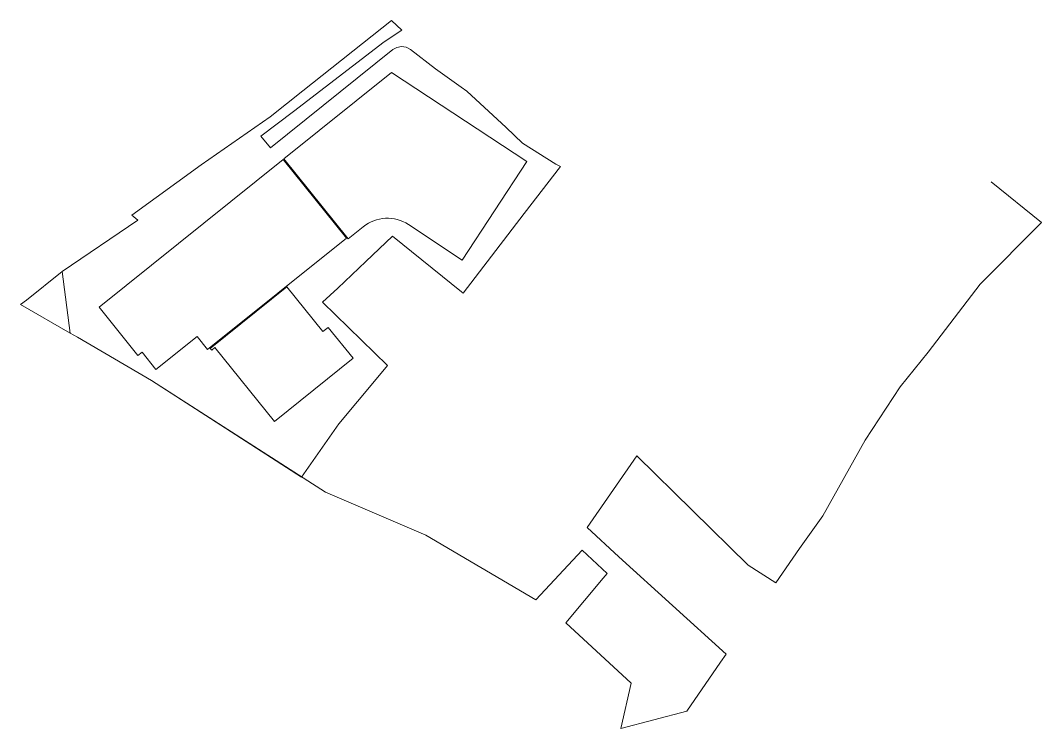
# Model space of a CAD drawing. Header units: metres. Extents: x 7511918 to 7512099, y 4692231 to 4692357.
import ezdxf

# ---------------------------------------------------------------- set-up
doc = ezdxf.new("R2010")
doc.units = ezdxf.units.M
for name, color, linetype, lineweight in [('A - Pllaka Perdhes kolollt v2', 1, 'Continuous', 0), ('etazha', 7, 'Continuous', 0), ('parcela', 7, 'Continuous', 0), ('Parcela Fqinje', 251, 'Continuous', 0)]:
    doc.layers.add(name, color=color, linetype=linetype, lineweight=lineweight)

msp = doc.modelspace()

# ---------------------------------------------------------------- linework, layer by layer
at = {"layer": 'A - Pllaka Perdhes kolollt v2', "linetype": 'Continuous', "flags": 128}
for points in [[(7511951.41, 4692298.58), (7511949.54, 4692300.91), (7511942.25, 4692295.06), (7511939.8, 4692298.1), (7511939.06, 4692297.51), (7511932.17, 4692306.08), (7511964.84, 4692332.32), (7511976.05, 4692318.36)], [(7511963.27, 4692285.81), (7511952.73, 4692298.93), (7511952.15, 4692298.46), (7511951.9, 4692298.77), (7511965.5, 4692309.7), (7511971.89, 4692301.75), (7511972.83, 4692302.5), (7511977.22, 4692297.02)]]:
    msp.add_lwpolyline(points, close=True, dxfattribs=at)
at = {"layer": 'etazha', "color": 253, "flags": 128}
msp.add_lwpolyline([(7511964.96, 4692332.41), (7511984.04, 4692347.74), (7512008.08, 4692331.91), (7511996.59, 4692314.45), (7511987.03, 4692320.75, 0.325552), (7511979.03, 4692320.37), (7511976.36, 4692318.22)], format="xyb", close=True, dxfattribs=at)
at = {"layer": 'parcela', "flags": 128}
msp.add_lwpolyline([(7511971.83, 4692307.01), (7511983.33, 4692295.73), (7511981.33, 4692293.35), (7511974.71, 4692285.41), (7511968.09, 4692275.96), (7511951.12, 4692286.89), (7511941.46, 4692293.1), (7511928.33, 4692300.75), (7511927.02, 4692301.51), (7511925.6, 4692312.43), (7511939.02, 4692321.55), (7511937.96, 4692322.42), (7511950.25, 4692331.33), (7511962.5, 4692339.88), (7511968.34, 4692344.46), (7511984.02, 4692356.97), (7511985.85, 4692355.25), (7511982.77, 4692353.15), (7511966.63, 4692340.81), (7511960.84, 4692336.46), (7511962.6, 4692334.36), (7511984.28, 4692351.78), (7511985.01, 4692352.19), (7511985.84, 4692352.34), (7511986.67, 4692352.2), (7511987.41, 4692351.8), (7511991.84, 4692348.39), (7511996.38, 4692345.13), (7511997.43, 4692344.43), (7512004.36, 4692337.95), (7512007.31, 4692335.19), (7512013.22, 4692331.47), (7512014, 4692331.06), (7512007.6, 4692322.74), (7511996.73, 4692308.59), (7511996.48, 4692308.81), (7511984.22, 4692318.67), (7511979.51, 4692314.21), (7511974.51, 4692309.47), (7511971.83, 4692307.01)], dxfattribs=at)
at = {"layer": 'Parcela Fqinje', "flags": 128}
msp.add_lwpolyline([(7512090.4, 4692328.33), (7512099.37, 4692321.11), (7512088.47, 4692310.15), (7512079.23, 4692298.12), (7512074.26, 4692291.94), (7512068.06, 4692282.5), (7512060.54, 4692269.09), (7512056.44, 4692263.27), (7512052.22, 4692257.2), (7512047.3, 4692260.3), (7512027.58, 4692279.73), (7512018.78, 4692266.98), (7512024.36, 4692261.8), (7512043.43, 4692244.53), (7512042.43, 4692243.09), (7512036.42, 4692234.41), (7512024.74, 4692231.33), (7512026.54, 4692239.37), (7512014.95, 4692250.07), (7512021.6, 4692257.99), (7512022.31, 4692258.85), (7512017.87, 4692262.99), (7512009.67, 4692254.17), (7511990.14, 4692265.63), (7511972.31, 4692273.25), (7511941.46, 4692293.1), (7511928.33, 4692300.75), (7511927.02, 4692301.51), (7511918.21, 4692306.55), (7511919.27, 4692307.31), (7511925.6, 4692312.43), (7511939.02, 4692321.55), (7511937.96, 4692322.42), (7511950.25, 4692331.33), (7511962.5, 4692339.88), (7511968.34, 4692344.46), (7511984.02, 4692356.97), (7511985.85, 4692355.25)], dxfattribs=at)

doc.saveas('drawing.dxf')
